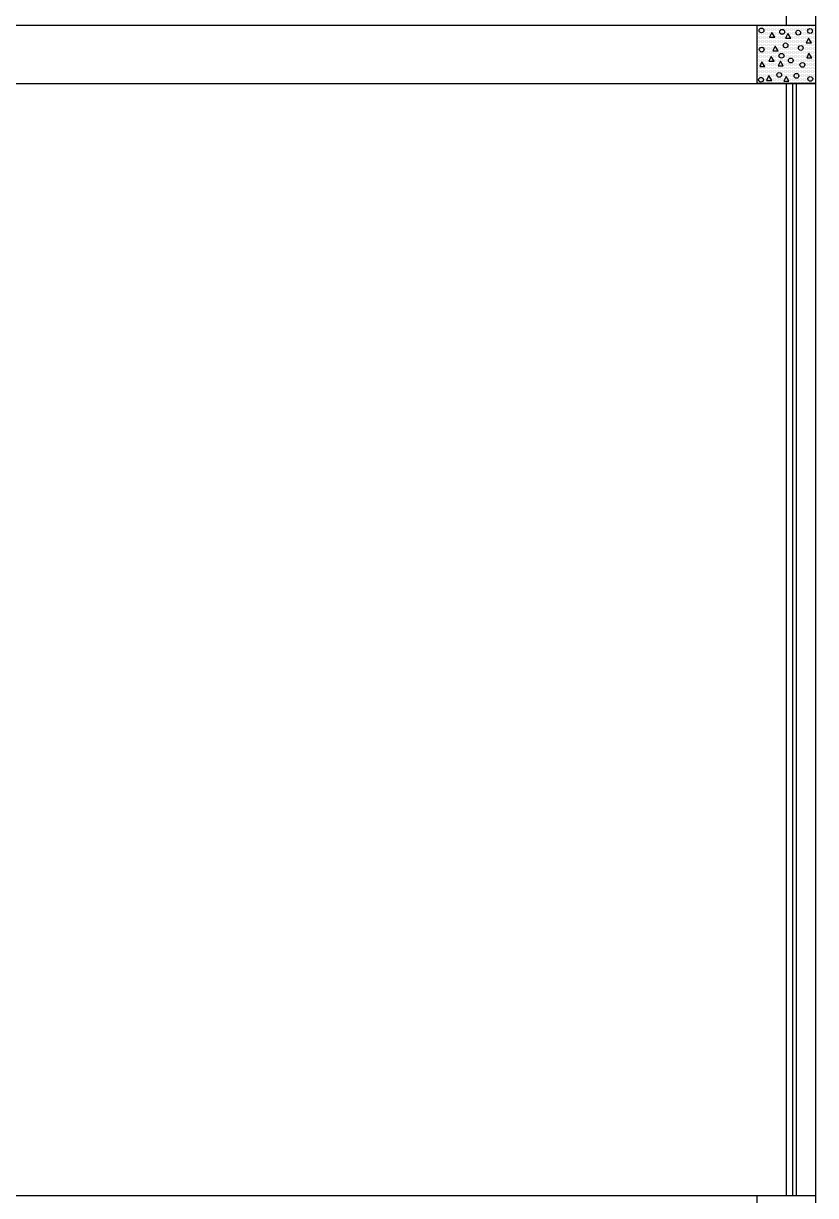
# Model space of a CAD drawing. Header units: feet. Extents: x 200 to 992, y 45 to 257.
# Drawn here: x 430.22 to 457.29, y 134.41 to 174.47 of the extents above; entities that cross this region are included whole.
import ezdxf

# ---------------------------------------------------------------- set-up
doc = ezdxf.new("R2010")
doc.units = ezdxf.units.FT
doc.header["$MEASUREMENT"] = 0
for name, color, linetype in [('beampillar', 80, 'Continuous'), ('hatch pillar', 20, 'Continuous'), ('prep side', 220, 'Continuous'), ('wall', 24, 'Continuous'), ('windows', 241, 'Continuous')]:
    doc.layers.add(name, color=color, linetype=linetype)

# ---------------------------------------------------------------- blocks, each defined once
blk = doc.blocks.new('hatchedpillar')
at = {"layer": 'hatch pillar', "linetype": 'ByBlock', "true_color": 0xf4ee51}
h = blk.add_hatch(dxfattribs=at)
h.set_pattern_fill('DOTS', color=41, scale=0.74)
h.set_pattern_definition([(0, (253.455655, -80.014843), (0.023125, 0.04625), [0, -0.04625])])
h.paths.add_polyline_path([(457.273, 174.403), (455.273, 174.403), (455.273, 172.403), (457.273, 172.403)])
at = {"layer": 'hatch pillar', "linetype": 'Continuous', "lineweight": -3, "ltscale": 2}
for p, q in [((455.795, 174.163), (455.717, 174.001)), ((455.717, 174.001), (455.895, 174.001)), ((455.895, 174.001), (455.795, 174.163)), ((456.343, 174.132), (456.266, 173.97)), ((456.266, 173.97), (456.443, 173.97)), ((456.443, 173.97), (456.343, 174.132)), ((457.05, 173.973), (456.973, 173.811)), ((457.151, 173.811), (457.05, 173.973)), ((455.91, 173.7), (455.833, 173.538)), ((455.833, 173.538), (456.011, 173.538)), ((456.011, 173.538), (455.91, 173.7)), ((456.973, 173.811), (457.151, 173.811)), ((455.46, 173.162), (455.383, 173)), ((455.561, 173), (455.46, 173.162)), ((455.771, 173.345), (455.694, 173.183)), ((455.694, 173.183), (455.872, 173.183)), ((455.872, 173.183), (455.771, 173.345)), ((456.088, 173.183), (456.011, 173.021)), ((456.189, 173.021), (456.088, 173.183)), ((457.064, 173.458), (456.987, 173.296)), ((456.987, 173.296), (457.165, 173.296)), ((457.165, 173.296), (457.064, 173.458)), ((455.383, 173), (455.561, 173)), ((455.694, 172.689), (455.617, 172.527)), ((455.795, 172.527), (455.694, 172.689)), ((456.011, 173.021), (456.189, 173.021)), ((455.617, 172.527), (455.795, 172.527)), ((456.281, 172.659), (456.204, 172.497)), ((456.204, 172.497), (456.382, 172.497)), ((456.382, 172.497), (456.281, 172.659))]:
    blk.add_line(p, q, dxfattribs=at)
for centre in [(455.442, 174.234), (457.103, 174.213), (456.15, 174.186), (456.698, 174.155), (455.45, 173.578), (456.266, 173.723), (456.785, 173.635), (456.127, 173.368), (456.443, 173.206), (456.841, 173.056), (456.049, 172.713), (456.637, 172.682), (455.428, 172.548), (457.11, 172.576)]:
    blk.add_circle(centre, 0.0821, dxfattribs=at)

msp = doc.modelspace()

# ---------------------------------------------------------------- linework, layer by layer
at = {"layer": 'beampillar', "linetype": 'ByBlock'}
for p, q in [((457.29065, 175.31538), (457.29065, 87.8907)), ((199.8173, 174.41766), (457.29065, 174.41766)), ((199.8173, 172.41766), (457.29065, 172.41766)), ((199.8173, 134.41766), (453.29065, 134.41766)), ((453.29065, 134.41766), (457.29065, 134.41766))]:
    msp.add_line(p, q, dxfattribs=at)
for points in [[(455.29065, 174.41766), (457.29065, 174.41766), (457.29065, 172.41766), (455.29065, 172.41766)], [(455.29065, 134.41766), (457.29065, 134.41766), (457.29065, 132.41766), (455.29065, 132.41766)]]:
    msp.add_lwpolyline(points, close=True, dxfattribs=at)
at = {"layer": 'wall', "linetype": 'ByBlock'}
for p, q in [((456.29065, 175.31538), (456.29065, 174.41766)), ((457.29065, 175.31538), (457.29065, 87.8907)), ((456.29065, 172.41766), (456.29065, 134.41766))]:
    msp.add_line(p, q, dxfattribs=at)
at = {"layer": 'windows', "linetype": 'ByBlock'}
for p, q in [((456.50065, 172.41766), (456.50065, 134.41766)), ((456.63065, 172.41766), (456.63065, 134.41766))]:
    msp.add_line(p, q, dxfattribs=at)

# ---------------------------------------------------------------- block references
at = {"layer": 'prep side', "linetype": 'ByBlock'}
msp.add_blockref('hatchedpillar', (0, 0), dxfattribs=at)

doc.saveas('drawing.dxf')
